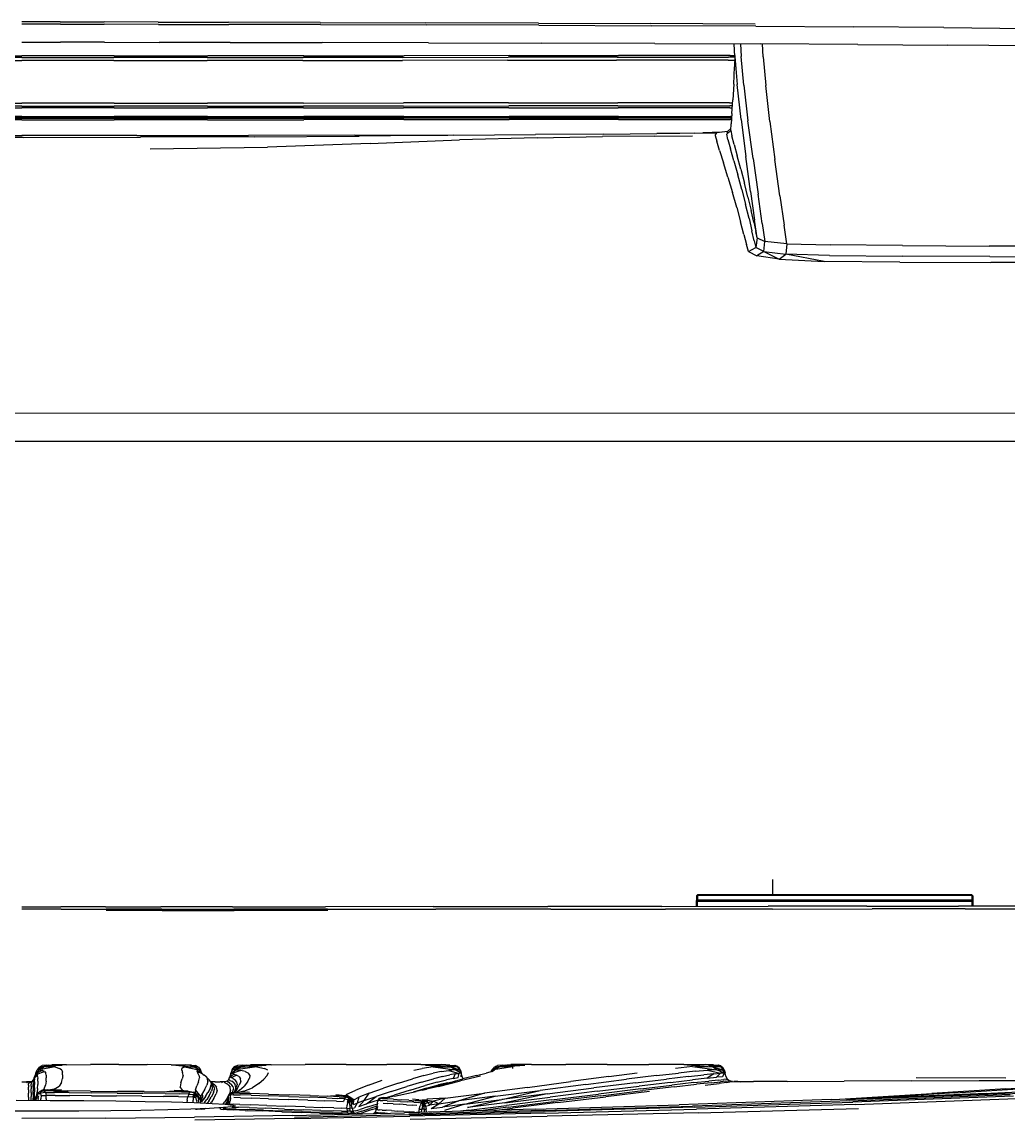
# Model space of a CAD drawing. Header units: millimetres. Extents: x -1905078 to 890385, y 1304549 to 3975677.
# Drawn here: x -637824 to -636002, y 1477290 to 1479319 of the extents above; entities that cross this region are included whole.
import ezdxf

# ---------------------------------------------------------------- set-up
doc = ezdxf.new("R2010")
doc.units = ezdxf.units.MM
doc.header["$LTSCALE"] = 1000
doc.layers.get('0').update_dxf_attribs({"linetype": 'CONTINUOUS'})
doc.layers.add('景-通用-文字', color=7, linetype='CONTINUOUS')

# ---------------------------------------------------------------- blocks, each defined once
blk = doc.blocks.new('C')
at = {"color": 0, "linetype": 'Continuous', "extrusion": (0, 1, 0)}
for p, q in [((83.3, 7142), (0, 7142)), ((83.3, 7142), (178.3, 7142)), ((296.3, 7141.8), (178.3, 7142)), ((296.3, 7141.8), (449.1, 7141.5)), ((648.2, 7141), (449.1, 7141.5)), ((648.2, 7141), (877.9, 7140.4)), ((1122.5, 7139.6), (877.9, 7140.4)), ((1122.5, 7139.6), (1366.3, 7138.6)), ((1593.6, 7137.4), (1366.3, 7138.6)), ((83.5, 7137.1), (0, 7137.2)), ((83.5, 7137.1), (178.5, 7137.1)), ((296.7, 7136.9), (178.5, 7137.1)), ((296.7, 7136.9), (449.7, 7136.7)), ((648.9, 7136.2), (449.7, 7136.7)), ((648.9, 7136.2), (878.8, 7135.6)), ((1123.7, 7134.8), (878.8, 7135.6)), ((1123.7, 7134.8), (1367.7, 7133.8)), ((1595.4, 7132.7), (1367.7, 7133.8)), ((1595.4, 7132.7), (1807.3, 7131.4)), ((2004.2, 7129.9), (1807.3, 7131.4)), ((2004.2, 7129.9), (2186.8, 7128.2)), ((0, 7097.8), (84, 7097.8)), ((179.6, 7097.8), (84, 7097.8)), ((179.6, 7097.8), (298.5, 7097.7)), ((452.3, 7097.5), (298.5, 7097.7)), ((452.3, 7097.5), (652.6, 7097.2)), ((883.6, 7096.7), (652.6, 7097.2)), ((883.6, 7096.7), (1129.8, 7096)), ((1375.4, 7095.2), (1129.8, 7096)), ((1375.4, 7095.2), (1604.6, 7094.3)), ((1549.3, 7067.2), (1547.9, 7094.5)), ((1562.2, 7094.5), (1563.7, 7066.7)), ((1817.2, 7093.2), (1604.6, 7094.3)), ((1611.2, 7066.4), (1609.7, 7094.3)), ((1817.2, 7093.2), (2012.7, 7091.8)), ((2190.8, 7090.3), (2012.7, 7091.8)), ((-200.6, 7068.6), (0, 7068.6)), ((200.6, 7068.6), (0, 7068.6)), ((200.6, 7068.6), (404, 7068.6)), ((613, 7068.7), (404, 7068.6)), ((613, 7068.7), (830.5, 7068.8)), ((1059.4, 7068.9), (830.5, 7068.8)), ((1059.4, 7068.9), (1296.6, 7069)), ((1539.1, 7069.1), (1296.6, 7069)), ((1539.1, 7069.1), (1549.3, 7069.1)), ((1549.3, 7068.9), (1548.7, 7044.3)), ((1549.3, 7067.2), (1554.5, 7005.9)), ((1569.1, 7004.5), (1563.7, 7066.7)), ((1611.2, 7066.4), (1616.7, 7003.7)), ((0, 7064.9), (-199.9, 7064.9)), ((-199.7, 7058.4), (0, 7058.4)), ((0, 7064.9), (199.9, 7064.9)), ((199.7, 7058.4), (0, 7058.4)), ((199.7, 7058.4), (402.2, 7058.4)), ((402.7, 7064.9), (199.9, 7064.9)), ((610.5, 7058.5), (402.2, 7058.4)), ((402.7, 7064.9), (611.1, 7065)), ((610.5, 7058.5), (827.4, 7058.6)), ((828.2, 7065.1), (611.1, 7065)), ((1055.7, 7058.7), (827.4, 7058.6)), ((828.2, 7065.1), (1056.7, 7065.2)), ((1055.7, 7058.7), (1292.5, 7058.8)), ((1293.6, 7065.3), (1056.7, 7065.2)), ((1534.8, 7058.9), (1292.5, 7058.8)), ((1293.6, 7065.3), (1535.9, 7065.3)), ((1534.8, 7058.9), (1549, 7058.9)), ((1549.2, 7065.4), (1535.9, 7065.3)), ((1547.1, 7007), (1548.7, 7044.3)), ((1547.1, 7007), (1545.2, 6972.6)), ((1563, 6930.2), (1554.5, 7005.9)), ((1569.1, 7004.5), (1578.2, 6927.4)), ((1625.8, 6925.9), (1616.7, 7003.7)), ((1543.3, 6943.1), (1545.2, 6972.6)), ((-200.1, 6965.8), (0, 6965.7)), ((0, 6959.1), (-200.1, 6959.1)), ((-200.1, 6955.1), (0, 6955.1)), ((200.1, 6965.8), (0, 6965.7)), ((0, 6959.1), (200.1, 6959.1)), ((200.1, 6955.1), (0, 6955.1)), ((200.1, 6965.8), (403, 6965.8)), ((403.1, 6959.1), (200.1, 6959.1)), ((200.1, 6955.1), (403.2, 6955.1)), ((611.7, 6965.9), (403, 6965.8)), ((403.1, 6959.1), (611.9, 6959.2)), ((611.9, 6955.2), (403.2, 6955.1)), ((611.7, 6965.9), (829.1, 6966)), ((829.2, 6959.3), (611.9, 6959.2)), ((611.9, 6955.2), (829.3, 6955.3)), ((1057.9, 6966.1), (829.1, 6966)), ((829.2, 6959.3), (1058.1, 6959.4)), ((1058.3, 6955.4), (829.3, 6955.3)), ((1057.9, 6966.1), (1295.3, 6966.2)), ((1295.5, 6959.5), (1058.1, 6959.4)), ((1058.3, 6955.4), (1295.7, 6955.5)), ((1538.1, 6966.2), (1295.3, 6966.2)), ((1295.5, 6959.5), (1538.4, 6959.6)), ((1538.6, 6955.6), (1295.7, 6955.5)), ((1538.1, 6966.2), (1544.8, 6966.2)), ((1544.3, 6959.6), (1538.4, 6959.6)), ((1538.6, 6955.6), (1544.1, 6955.6)), ((0, 6936.2), (-200.3, 6936.2)), ((-200.3, 6934.7), (0, 6934.7)), ((-200.3, 6932.3), (0, 6932.3)), ((0, 6929.4), (-200.3, 6929.4)), ((0, 6936.2), (200.3, 6936.2)), ((200.3, 6934.7), (0, 6934.7)), ((200.3, 6932.3), (0, 6932.3)), ((0, 6929.4), (200.3, 6929.4)), ((403.5, 6936.3), (200.3, 6936.2)), ((200.3, 6934.7), (403.5, 6934.8)), ((200.3, 6932.3), (403.5, 6932.4)), ((403.6, 6929.5), (200.3, 6929.4)), ((403.5, 6936.3), (612.4, 6936.4)), ((612.5, 6934.9), (403.5, 6934.8)), ((612.5, 6932.5), (403.5, 6932.4)), ((403.6, 6929.5), (612.6, 6929.6)), ((830, 6936.4), (612.4, 6936.4)), ((612.5, 6934.9), (830.1, 6935)), ((612.5, 6932.5), (830.1, 6932.6)), ((830.2, 6929.7), (612.6, 6929.6)), ((830, 6936.4), (1059.1, 6936.5)), ((1059.2, 6935.1), (830.1, 6935)), ((1059.2, 6932.6), (830.1, 6932.6)), ((830.2, 6929.7), (1059.3, 6929.7)), ((1296.7, 6936.6), (1059.1, 6936.5)), ((1059.2, 6935.1), (1296.8, 6935.1)), ((1059.2, 6932.6), (1296.9, 6932.7)), ((1297, 6929.8), (1059.3, 6929.7)), ((1296.7, 6936.6), (1539.8, 6936.7)), ((1539.9, 6935.2), (1296.8, 6935.1)), ((1540, 6932.8), (1296.9, 6932.7)), ((1297, 6929.8), (1540.1, 6929.9)), ((1542.8, 6936.7), (1539.8, 6936.7)), ((1539.9, 6935.2), (1542.7, 6935.2)), ((1540, 6932.8), (1542.5, 6932.8)), ((1542.3, 6929.9), (1540.1, 6929.9)), ((1543.3, 6943.1), (1541.7, 6920.3)), ((1563, 6930.2), (1573.3, 6849.6)), ((1589.1, 6845.2), (1578.2, 6927.4)), ((1625.8, 6925.9), (1636.7, 6842.8)), ((1264.3, 6898.5), (1379.8, 6899.3)), ((1379.8, 6899.3), (1480.2, 6901)), ((1462.1, 6900.1), (1379.8, 6899.3)), ((1462.1, 6900.1), (1510.3, 6901)), ((1520.8, 6902.4), (1480.2, 6901)), ((1507, 6895.2), (1510.3, 6901)), ((1533.9, 6904.2), (1510.3, 6901)), ((1531.7, 6903.9), (1534.1, 6904.3)), ((1540.6, 6906.1), (1531.9, 6898.4)), ((1533.9, 6904.2), (1531.9, 6898.4)), ((1533.9, 6904.2), (1540.9, 6910.3)), ((1540.6, 6906.1), (1541.7, 6920.3)), ((1540.6, 6906.1), (1543.2, 6894.8)), ((2.4, 6891), (-252.1, 6890.8)), ((-249.4, 6895.5), (0, 6895.5)), ((249.4, 6895.5), (0, 6895.5)), ((2.4, 6891), (257.9, 6891.3)), ((249.4, 6895.5), (492.7, 6895.6)), ((504.6, 6892.2), (257.9, 6891.3)), ((723.8, 6895.8), (492.7, 6895.6)), ((504.6, 6892.2), (732.7, 6894.1)), ((756.6, 6877.7), (533.9, 6870.1)), ((723.8, 6895.8), (925.9, 6896.1)), ((938, 6896.2), (732.7, 6894.1)), ((756.6, 6877.7), (950.8, 6885.6)), ((938, 6896.2), (1116.1, 6897.6)), ((1119.9, 6890.4), (950.8, 6885.6)), ((1264.3, 6898.5), (1116.1, 6897.6)), ((1119.9, 6890.4), (1262.1, 6892.8)), ((1375.3, 6893.9), (1262.1, 6892.8)), ((1375.3, 6893.9), (1457.6, 6894.4)), ((1507, 6895.2), (1510.2, 6883)), ((1516.4, 6862.5), (1510.2, 6883)), ((1534.7, 6886.5), (1531.9, 6898.4)), ((1534.7, 6886.5), (1540.2, 6866.4)), ((1548.2, 6875.8), (1543.2, 6894.8)), ((1548.2, 6875.8), (1555, 6851)), ((278.8, 6866.6), (533.9, 6870.1)), ((1516.4, 6862.5), (1524.8, 6835.7)), ((1547.6, 6840.2), (1540.2, 6866.4)), ((1562.7, 6822.4), (1555, 6851)), ((1534.3, 6804.8), (1524.8, 6835.7)), ((1547.6, 6840.2), (1556.1, 6810)), ((1583.6, 6773.6), (1573.3, 6849.6)), ((1589.1, 6845.2), (1600, 6767.5)), ((1647.7, 6764.2), (1636.7, 6842.8)), ((1534.3, 6804.8), (1544.2, 6771.7)), ((1564.8, 6777.7), (1556.1, 6810)), ((1562.7, 6822.4), (1570.7, 6791.8)), ((1578.2, 6761.2), (1570.7, 6791.8)), ((1553.6, 6738.7), (1544.2, 6771.7)), ((1564.8, 6777.7), (1573.1, 6745.3)), ((1578.2, 6761.2), (1584.9, 6732.3)), ((1583.6, 6773.6), (1592.3, 6711.5)), ((1609.3, 6704.1), (1600, 6767.5)), ((1647.7, 6764.2), (1657, 6700)), ((1553.6, 6738.7), (1562.1, 6707.5)), ((1580.5, 6714.8), (1573.1, 6745.3)), ((1590.6, 6706.8), (1584.9, 6732.3)), ((1580.5, 6714.8), (1586.8, 6687.9)), ((1597.8, 6672.9), (1592.3, 6711.5)), ((1569.4, 6680), (1562.1, 6707.5)), ((1591.7, 6666.4), (1586.8, 6687.9)), ((1590.6, 6706.8), (1595, 6686.5)), ((1597.8, 6672.9), (1595, 6686.5)), ((1609.3, 6704.1), (1615, 6664.6)), ((1662.8, 6660), (1657, 6700)), ((1569.4, 6680), (1575.2, 6658)), ((1591.7, 6666.4), (1595, 6652)), ((1597.8, 6672.9), (1595, 6652)), ((1597.8, 6672.9), (1615, 6664.6)), ((1612.6, 6643), (1615, 6664.6)), ((1662.8, 6660), (1615, 6664.6)), ((1662.8, 6660), (1660.7, 6637.6)), ((1662.8, 6660), (1757.1, 6657.6)), ((1579, 6643.3), (1575.2, 6658)), ((1579, 6643.3), (1595, 6652)), ((1579, 6643.3), (1597.2, 6633.5)), ((1612.6, 6643), (1595, 6652)), ((1612.6, 6643), (1597.2, 6633.5)), ((1612.6, 6643), (1660.7, 6637.6)), ((1612.6, 6643), (1646.1, 6626.2)), ((1646.1, 6626.2), (1660.7, 6637.6)), ((1755.7, 6634.6), (1660.7, 6637.6)), ((1743.8, 6621.5), (1660.7, 6637.6)), ((1914, 6655.9), (1757.1, 6657.6)), ((1914, 6655.9), (2102.1, 6655)), ((2290.1, 6655), (2102.1, 6655)), ((1646.1, 6626.2), (1597.2, 6633.5)), ((1646.1, 6626.2), (1743.8, 6621.5)), ((1908.1, 6619.6), (1743.8, 6621.5)), ((1755.7, 6634.6), (1914.1, 6632.8)), ((1908.1, 6619.6), (2106.1, 6619.1)), ((2104.2, 6631.9), (1914.1, 6632.8)), ((2104.2, 6631.9), (2294.4, 6631.7)), ((2304.7, 6618.5), (2106.1, 6619.1)), ((-2854.2, 6291.7), (2854.2, 6292.1)), ((-2856.4, 6231.1), (2856.4, 6231.1)), ((1631.1, 5278.1), (1631.8, 5244.5)), ((1468.3, 5244.5), (1466.2, 5242.5)), ((1466.2, 5242.5), (1468.3, 5243.2)), ((1466.2, 5242.5), (1466.2, 5232.2)), ((1466.2, 5232.2), (1468.3, 5232.9)), ((1466.2, 5219.4), (1466.2, 5232.2)), ((1466.2, 5232.2), (1468.3, 5230.1)), ((2065, 5244.5), (1468.3, 5244.5)), ((1468.3, 5244.5), (1468.3, 5243.2)), ((2065, 5243.2), (1468.3, 5243.2)), ((1468.3, 5243.2), (1468.3, 5232.9)), ((2065, 5232.9), (1468.3, 5232.9)), ((1468.3, 5232.9), (1468.3, 5230.1)), ((2065, 5230.1), (1468.3, 5230.1)), ((1468.3, 5219.4), (1468.3, 5230.1)), ((2065, 5244.5), (2067.2, 5242.5)), ((2065, 5244.5), (2065, 5243.2)), ((2065, 5243.2), (2067.2, 5242.5)), ((2065, 5243.2), (2065, 5232.9)), ((2065, 5232.9), (2067.2, 5232.2)), ((2065, 5232.9), (2065, 5230.1)), ((2067.2, 5232.2), (2065, 5230.1)), ((2065, 5230.1), (2065, 5220.1)), ((2067.2, 5242.5), (2067.2, 5220.1)), ((2067.2, 5242.5), (2067.2, 5232.2)), ((2067.2, 5232.2), (2067.2, 5220.1)), ((0, 5218.4), (84.8, 5218.4)), ((85.5, 5213.3), (0, 5213.3)), ((181.4, 5218.5), (84.8, 5218.4)), ((85.5, 5213.3), (182.9, 5213.4)), ((181.4, 5218.5), (301.6, 5218.5)), ((304, 5213.4), (182.9, 5213.4)), ((304.4, 5210.2), (183.2, 5210.2)), ((457.3, 5218.6), (301.6, 5218.5)), ((304, 5213.4), (460.5, 5213.4)), ((304.4, 5210.2), (461.1, 5210.3)), ((457.3, 5218.6), (660.1, 5218.7)), ((664.4, 5213.5), (460.5, 5213.4)), ((665.1, 5210.3), (461.1, 5210.3)), ((894.1, 5218.9), (660.1, 5218.7)), ((664.4, 5213.5), (899.6, 5213.5)), ((894.1, 5218.9), (1143.1, 5219.1)), ((1149.9, 5213.6), (899.6, 5213.5)), ((1391.1, 5219.3), (1143.1, 5219.1)), ((1149.9, 5213.6), (1399.2, 5213.7)), ((1391.1, 5219.3), (1622, 5219.6)), ((1631.5, 5213.7), (1399.2, 5213.7)), ((1836.6, 5219.8), (1622, 5219.6)), ((1631.5, 5213.7), (1848, 5213.8)), ((1836.6, 5219.8), (2035.9, 5220.1)), ((2050.2, 5213.9), (1848, 5213.8)), ((2220.9, 5220.3), (2035.9, 5220.1)), ((2050.2, 5213.9), (2239.4, 5214)), ((46.9, 4870.3), (33.2, 4863.8)), ((37.6, 4869.9), (33.2, 4863.8)), ((37.6, 4869.9), (36.4, 4868.6)), ((37.6, 4869.9), (56.7, 4874.1)), ((37.6, 4869.9), (43.6, 4873.4)), ((37.6, 4869.9), (46.9, 4870.3)), ((71.1, 4870.6), (37.8, 4863.8)), ((37.8, 4863.8), (46.9, 4870.3)), ((52.4, 4874.3), (43.6, 4873.4)), ((56.7, 4874.1), (43.6, 4873.4)), ((87.5, 4874.3), (46.9, 4870.3)), ((56.7, 4874.1), (46.9, 4870.3)), ((71.1, 4870.6), (46.9, 4870.3)), ((52.4, 4874.3), (65.1, 4875.2)), ((56.7, 4874.1), (87.5, 4874.3)), ((97, 4875.3), (65.1, 4875.2)), ((71.1, 4870.6), (81.7, 4867)), ((97, 4875.3), (148.8, 4875.4)), ((210.6, 4875.4), (148.8, 4875.4)), ((210.6, 4875.4), (272.4, 4875.4)), ((324.1, 4875.3), (272.4, 4875.4)), ((324.1, 4875.3), (355.8, 4875.2)), ((334.6, 4874.3), (375.1, 4870.3)), ((364.8, 4874), (334.6, 4874.3)), ((353, 4870.6), (347.5, 4866.9)), ((353, 4870.6), (375.1, 4870.3)), ((353, 4870.6), (384.7, 4863.8)), ((368.3, 4874.3), (355.8, 4875.2)), ((364.8, 4874), (377.3, 4873.4)), ((383.5, 4869.8), (364.8, 4874)), ((364.8, 4874), (375.1, 4870.3)), ((368.3, 4874.3), (377.3, 4873.4)), ((383.5, 4869.8), (375.1, 4870.3)), ((375.1, 4870.3), (388, 4863.8)), ((384.7, 4863.8), (375.1, 4870.3)), ((383.5, 4869.8), (377.3, 4873.4)), ((383.5, 4869.8), (388, 4863.8)), ((462.2, 4869.8), (456.5, 4863.2)), ((476.1, 4870.3), (457.4, 4863.8)), ((462.2, 4869.8), (457.4, 4863.8)), ((468.5, 4873.4), (459.3, 4868.6)), ((464, 4871.8), (459.3, 4868.6)), ((462.2, 4869.8), (459.3, 4868.6)), ((462.2, 4869.8), (487.3, 4874)), ((462.2, 4869.8), (468.5, 4873.4)), ((462.2, 4869.8), (476.1, 4870.3)), ((464, 4871.8), (468.5, 4873.4)), ((510.5, 4870.6), (465, 4863.8)), ((465, 4863.8), (476.1, 4870.3)), ((479.2, 4874.3), (468.5, 4873.4)), ((487.3, 4874), (468.5, 4873.4)), ((476.1, 4870.3), (530.6, 4874.3)), ((487.3, 4874), (476.1, 4870.3)), ((510.5, 4870.6), (476.1, 4870.3)), ((479.2, 4874.3), (496.7, 4875.2)), ((487.3, 4874), (530.6, 4874.3)), ((541.7, 4875.3), (496.7, 4875.2)), ((510.5, 4870.6), (527.1, 4867)), ((541.7, 4875.3), (615.8, 4875.4)), ((704.4, 4875.6), (615.8, 4875.4)), ((704.4, 4875.6), (793, 4875.5)), ((867.2, 4875.5), (793, 4875.5)), ((867.2, 4875.5), (912.6, 4875.5)), ((894, 4870.8), (869.8, 4867.1)), ((876.9, 4874.5), (931.4, 4870.6)), ((921.1, 4874.3), (876.9, 4874.5)), ((894, 4870.8), (931.4, 4870.6)), ((894, 4870.8), (941.9, 4864)), ((930.3, 4874.6), (912.6, 4875.5)), ((921.1, 4874.3), (931.4, 4870.6)), ((946.7, 4870.1), (921.1, 4874.3)), ((921.1, 4874.3), (940.7, 4873.7)), ((930.3, 4874.6), (940.7, 4873.7)), ((946.7, 4870.1), (931.4, 4870.6)), ((931.4, 4870.6), (951.4, 4864.1)), ((941.9, 4864), (931.4, 4870.6)), ((945.7, 4872.1), (940.7, 4873.7)), ((946.7, 4870.1), (940.7, 4873.7)), ((950.3, 4868.9), (940.7, 4873.7)), ((945.7, 4872.1), (950.3, 4868.9)), ((946.7, 4870.1), (950.3, 4868.9)), ((946.7, 4870.1), (953.1, 4863.5)), ((946.7, 4870.1), (951.4, 4864.1)), ((1037.9, 4870.6), (1021.7, 4864.1)), ((1027, 4870.2), (1021.7, 4864.1)), ((1066, 4870.9), (1025.1, 4864.1)), ((1025.1, 4864.1), (1037.9, 4870.6)), ((1027, 4870.2), (1025.5, 4868.9)), ((1027, 4870.2), (1051.2, 4874.4)), ((1027, 4870.2), (1034, 4873.8)), ((1027, 4870.2), (1037.9, 4870.6)), ((1030.4, 4872.2), (1028.7, 4871)), ((1030.4, 4872.2), (1034, 4873.8)), ((1045.3, 4874.6), (1034, 4873.8)), ((1051.2, 4874.4), (1034, 4873.8)), ((1037.9, 4870.6), (1093.2, 4874.6)), ((1051.2, 4874.4), (1037.9, 4870.6)), ((1066, 4870.9), (1037.9, 4870.6)), ((1045.3, 4874.6), (1062.6, 4875.5)), ((1051.2, 4874.4), (1093.2, 4874.6)), ((1107.6, 4875.6), (1062.6, 4875.5)), ((1066, 4870.9), (1066, 4867.2)), ((1107.6, 4875.6), (1182.5, 4875.8)), ((1272.4, 4875.9), (1182.5, 4875.8)), ((1272.4, 4875.9), (1362.6, 4875.9)), ((1438.4, 4875.8), (1362.6, 4875.9)), ((1457.8, 4871.1), (1420.4, 4867.4)), ((1438.4, 4875.8), (1484.9, 4875.8)), ((1445.7, 4874.8), (1501, 4870.9)), ((1492.1, 4874.6), (1445.7, 4874.8)), ((1457.8, 4871.1), (1501, 4870.9)), ((1457.8, 4871.1), (1510.7, 4864.4)), ((1503.2, 4874.9), (1484.9, 4875.8)), ((1492.1, 4874.6), (1501, 4870.9)), ((1519, 4870.4), (1492.1, 4874.6)), ((1492.1, 4874.6), (1513.4, 4874)), ((1519, 4870.4), (1501, 4870.9)), ((1501, 4870.9), (1523.4, 4864.4)), ((1510.7, 4864.4), (1501, 4870.9)), ((1503.2, 4874.9), (1513.4, 4874)), ((1519.3, 4872.5), (1513.4, 4874)), ((1519, 4870.4), (1513.4, 4874)), ((1523.7, 4869.2), (1513.4, 4874)), ((1519, 4870.4), (1523.7, 4869.2)), ((1519, 4870.4), (1526.4, 4863.9)), ((1519, 4870.4), (1523.4, 4864.4)), ((1519.3, 4872.5), (1523.7, 4869.2)), ((24.9, 4841.3), (27.5, 4848.6)), ((27.2, 4845.3), (27.3, 4847.3)), ((27.3, 4847.3), (33.4, 4852.8)), ((27.5, 4848.6), (27.3, 4847.3)), ((30.2, 4856.6), (27.5, 4848.6)), ((32.3, 4854.9), (27.5, 4848.6)), ((30.2, 4856.6), (37.8, 4863.8)), ((30.2, 4856.6), (33.2, 4863.8)), ((30.2, 4856.6), (30.8, 4856)), ((44, 4862.8), (30.8, 4856)), ((32.3, 4854.9), (30.8, 4856)), ((32.3, 4854.9), (48.6, 4860.6)), ((32.3, 4854.9), (33.4, 4852.8)), ((37.8, 4863.8), (33.2, 4863.8)), ((34.1, 4849.7), (33.4, 4852.8)), ((34.1, 4849.7), (34.4, 4845.4)), ((35.4, 4866.9), (36.4, 4868.6)), ((37.8, 4863.8), (44, 4862.8)), ((48.6, 4860.6), (44, 4862.8)), ((48.6, 4860.6), (51.5, 4857.1)), ((52.6, 4852.7), (51.5, 4857.1)), ((52.5, 4839.3), (52.7, 4846.9)), ((52.6, 4852.7), (52.7, 4846.9)), ((86.4, 4863.3), (81.7, 4867)), ((86.4, 4863.3), (88.2, 4858.8)), ((88.4, 4853), (88, 4845.3)), ((88.4, 4853), (88.2, 4858.8)), ((347.6, 4863.2), (347.5, 4866.9)), ((347.6, 4863.2), (349.2, 4858.6)), ((350.1, 4852.6), (348, 4844.5)), ((350.1, 4852.6), (349.2, 4858.6)), ((380.7, 4860.5), (381, 4862.8)), ((380.7, 4860.5), (382.4, 4857.1)), ((393.1, 4854.8), (380.7, 4860.5)), ((384.7, 4863.8), (381, 4862.8)), ((381, 4862.8), (392, 4856)), ((384.8, 4852.5), (382.4, 4857.1)), ((383.5, 4838.3), (385.9, 4846.4)), ((384.7, 4863.8), (392, 4856)), ((384.7, 4863.8), (388, 4863.8)), ((384.8, 4852.5), (385.9, 4846.4)), ((390.9, 4857.2), (388, 4863.8)), ((393.1, 4854.8), (392, 4856)), ((393.1, 4854.8), (396.2, 4852.8)), ((399.9, 4849.6), (396.2, 4852.8)), ((399.9, 4849.6), (403.1, 4845.2)), ((399.9, 4849.6), (406.9, 4842.3)), ((449.5, 4843.2), (451.7, 4849.3)), ((453.9, 4856.5), (451.7, 4849.3)), ((453.9, 4856.5), (452.4, 4848.6)), ((460.9, 4854.8), (452.4, 4848.6)), ((452.4, 4848.6), (454.8, 4847.3)), ((453.9, 4856.5), (465, 4863.8)), ((453.9, 4856.5), (457.4, 4863.8)), ((453.9, 4856.5), (456.3, 4856)), ((454.8, 4847.3), (466.4, 4852.8)), ((458.8, 4845.3), (454.8, 4847.3)), ((456.5, 4863.2), (455.8, 4860.5)), ((475.6, 4862.8), (456.3, 4856)), ((460.9, 4854.8), (456.3, 4856)), ((456.5, 4863.2), (459.3, 4868.6)), ((456.5, 4863.2), (457.4, 4863.8)), ((465, 4863.8), (457.4, 4863.8)), ((460.9, 4854.8), (466.4, 4852.8)), ((465, 4863.8), (475.6, 4862.8)), ((471.5, 4849.6), (466.4, 4852.8)), ((471.5, 4849.6), (474.8, 4845.1)), ((485.2, 4860.5), (475.6, 4862.8)), ((485.2, 4860.5), (492.3, 4857)), ((490.3, 4837.8), (494.8, 4846.1)), ((495.5, 4852.4), (492.3, 4857)), ((495.5, 4852.4), (494.8, 4846.1)), ((532.8, 4852.1), (525.4, 4843.6)), ((534.4, 4863.2), (527.1, 4867)), ((532.8, 4852.1), (536, 4858.5)), ((873.5, 4852), (849.1, 4844.9)), ((851.5, 4863.2), (869.8, 4867.1)), ((873.5, 4852), (893.5, 4857)), ((911.5, 4860.7), (893.5, 4857)), ((914.4, 4849.6), (894.2, 4844.6)), ((911.5, 4860.7), (927.6, 4863)), ((914.4, 4849.6), (930, 4853)), ((941.9, 4864), (927.6, 4863)), ((927.6, 4863), (950.3, 4856.3)), ((941.8, 4855.1), (930, 4853)), ((941.8, 4855.1), (937.6, 4845.5)), ((937.6, 4845.5), (947.9, 4847.6)), ((941.8, 4855.1), (950.3, 4856.3)), ((941.9, 4864), (951.4, 4864.1)), ((954.8, 4856.8), (941.9, 4864)), ((947.9, 4847.6), (950.3, 4856.3)), ((953.1, 4863.5), (950.3, 4868.9)), ((954.8, 4856.8), (950.3, 4856.3)), ((953.1, 4863.5), (951.4, 4864.1)), ((954.8, 4856.8), (951.4, 4864.1)), ((954.8, 4856.8), (953.1, 4863.5)), ((953.1, 4863.5), (954.9, 4856.9)), ((996.6, 4850.3), (953.6, 4839.9)), ((954.8, 4856.8), (954.2, 4848.8)), ((957, 4849.5), (954.9, 4856.9)), ((959.1, 4844.4), (957, 4849.5)), ((987.9, 4851.7), (958.5, 4844.3)), ((987.9, 4851.7), (1009.1, 4857)), ((1022.1, 4860.8), (1009.1, 4857)), ((1019.6, 4860), (1021.7, 4864.1)), ((1025.1, 4864.1), (1020.4, 4860.3)), ((1025.1, 4864.1), (1021.7, 4864.1)), ((1022.1, 4860.8), (1027.2, 4863.1)), ((1025, 4867.9), (1025.5, 4868.9)), ((1025.1, 4864.1), (1027.2, 4863.1)), ((1275.9, 4849.7), (1192.9, 4838.5)), ((1275.9, 4849.7), (1337.5, 4857.6)), ((1379.5, 4851.5), (1314.2, 4843.5)), ((1379.5, 4851.5), (1427.3, 4857.1)), ((1448.9, 4849.7), (1401, 4844.2)), ((1463.2, 4861), (1427.3, 4857.1)), ((1448.9, 4849.7), (1481.9, 4853.2)), ((1489.6, 4845.8), (1457.5, 4842.3)), ((1463.2, 4861), (1490.1, 4863.3)), ((1503.9, 4855.4), (1481.9, 4853.2)), ((1503.9, 4855.4), (1489.6, 4845.8)), ((1489.6, 4845.8), (1510, 4847.9)), ((1510.7, 4864.4), (1490.1, 4863.3)), ((1490.1, 4863.3), (1518.7, 4856.6)), ((1503.9, 4855.4), (1518.7, 4856.6)), ((1510, 4847.9), (1518.7, 4856.6)), ((1522.6, 4849.2), (1510, 4847.9)), ((1526.7, 4857.2), (1510.7, 4864.4)), ((1510.7, 4864.4), (1523.4, 4864.4)), ((1526.7, 4857.2), (1518.7, 4856.6)), ((1526.7, 4857.2), (1522.6, 4849.2)), ((1526.4, 4863.9), (1523.4, 4864.4)), ((1526.7, 4857.2), (1523.4, 4864.4)), ((1526.4, 4863.9), (1523.7, 4869.2)), ((1526.7, 4857.2), (1526.4, 4863.9)), ((1526.4, 4863.9), (1528.3, 4857.3)), ((1530.1, 4850.2), (1528.3, 4857.3)), ((1530.1, 4850.2), (1528.9, 4849.9)), ((1530.1, 4850.2), (1532.8, 4844.1)), ((1943.5, 4847.3), (2139, 4847.1)), ((0, 4837.9), (9.8, 4838)), ((13.9, 4837.1), (9.3, 4836.1)), ((18.9, 4838), (9.8, 4838)), ((18.6, 4837.9), (13.4, 4837.5)), ((13.9, 4837.1), (13.4, 4837.5)), ((19.5, 4838.1), (13.9, 4837.1)), ((14.1, 4831), (14, 4826.6)), ((14, 4820.7), (14, 4826.6)), ((14.1, 4831), (14.5, 4834.1)), ((15.5, 4836.2), (14.5, 4834.1)), ((15.5, 4836.2), (17.7, 4837.3)), ((17.7, 4837.3), (22, 4839.2)), ((19.9, 4828.4), (20, 4832.7)), ((19.9, 4828.4), (19.9, 4822.5)), ((19.9, 4814.9), (19.9, 4822.5)), ((20.3, 4835.7), (20, 4832.7)), ((20.3, 4835.7), (20.8, 4837.7)), ((21.8, 4839), (20.8, 4837.7)), ((21.8, 4839), (25.3, 4842.5)), ((24.5, 4836.3), (24.4, 4832)), ((24.4, 4826.2), (24.4, 4832)), ((24.4, 4826.2), (24.4, 4818.6)), ((24.5, 4836.3), (24.6, 4839.3)), ((24.9, 4841.3), (24.6, 4839.3)), ((27.2, 4845.3), (27.1, 4842.4)), ((27.1, 4838.1), (27.1, 4842.4)), ((27.1, 4838.1), (27.1, 4832.3)), ((27.1, 4824.7), (27.1, 4832.3)), ((27.1, 4824.7), (27.1, 4816.4)), ((34.1, 4823.7), (33.3, 4815.7)), ((34.1, 4823.7), (34.4, 4832)), ((34.4, 4839.6), (34.4, 4845.4)), ((34.4, 4839.6), (34.4, 4832)), ((43.9, 4819.1), (48.4, 4822.9)), ((48.4, 4822.9), (45.8, 4819.3)), ((48.4, 4822.9), (51.4, 4830.9)), ((52.5, 4839.3), (51.4, 4830.9)), ((70.2, 4822.1), (62.1, 4820.7)), ((70.2, 4822.1), (81.1, 4828.8)), ((85.9, 4836.8), (81.1, 4828.8)), ((85.9, 4836.8), (88, 4845.3)), ((345.3, 4835.6), (344.2, 4827)), ((349, 4819.7), (344.2, 4827)), ((345.3, 4835.6), (348, 4844.5)), ((377.1, 4820.8), (379.9, 4829.4)), ((383.5, 4838.3), (379.9, 4829.4)), ((397.3, 4822), (392.5, 4813.4)), ((397.3, 4822), (401.7, 4831)), ((404.2, 4839.1), (401.7, 4831)), ((404.2, 4839.1), (403.1, 4845.2)), ((409, 4823.6), (404.3, 4814.7)), ((410.4, 4837.8), (406.9, 4842.3)), ((409, 4823.6), (411.5, 4831.7)), ((420.2, 4837.9), (410.3, 4838)), ((410.4, 4837.8), (411.5, 4831.7)), ((410.4, 4837.8), (413, 4831.8)), ((410.9, 4836.6), (414.2, 4836.1)), ((411.5, 4835.2), (414.4, 4834.1)), ((414.2, 4825.6), (411.7, 4817.5)), ((412, 4834.2), (413.8, 4832.6)), ((414.2, 4825.6), (413, 4831.8)), ((417.4, 4828.1), (413.8, 4832.6)), ((419.5, 4830.9), (414.4, 4834.1)), ((416.2, 4813.8), (418.6, 4822)), ((417.4, 4828.1), (418.6, 4822)), ((419.5, 4830.9), (423.2, 4826.4)), ((420.2, 4837.9), (430.5, 4838)), ((424.5, 4820.1), (423.2, 4826.4)), ((440.6, 4838), (430.5, 4838)), ((436.1, 4837.1), (433.4, 4836.1)), ((441.7, 4838.1), (434.5, 4837.5)), ((442.7, 4838.2), (441, 4837.3)), ((441.2, 4836.1), (441, 4837.3)), ((441.2, 4836.1), (444.4, 4834.1)), ((445.8, 4839.6), (441.5, 4838)), ((442.7, 4838.2), (441.5, 4838)), ((448.8, 4830.9), (444.4, 4834.1)), ((449.5, 4843.2), (445.8, 4839.6)), ((445.9, 4838.9), (445.8, 4839.6)), ((445.9, 4838.9), (447.5, 4837.7)), ((451.1, 4835.7), (447.5, 4837.7)), ((448.8, 4830.9), (452.2, 4826.3)), ((449.5, 4843.2), (449.9, 4842.5)), ((452, 4841.3), (449.9, 4842.5)), ((451.1, 4835.7), (455.2, 4832.6)), ((452, 4841.3), (455.9, 4839.3)), ((453.4, 4820.1), (452.2, 4826.3)), ((458.6, 4828.1), (455.2, 4832.6)), ((460.2, 4836.2), (455.9, 4839.3)), ((458.6, 4828.1), (459.7, 4821.9)), ((458.8, 4845.3), (463.2, 4842.3)), ((460.2, 4836.2), (463.6, 4831.7)), ((465, 4823.3), (460.6, 4815.1)), ((464.6, 4825.5), (462.5, 4818.7)), ((466.5, 4837.8), (463.2, 4842.3)), ((464.6, 4825.5), (463.6, 4831.7)), ((465, 4823.3), (467.6, 4831.6)), ((466.5, 4837.8), (467.6, 4831.6)), ((466.7, 4821.4), (472.3, 4830.6)), ((475.4, 4838.9), (472.3, 4830.6)), ((472.8, 4819.6), (482.7, 4828.5)), ((475.4, 4838.9), (474.8, 4845.1)), ((482.6, 4817.5), (500.9, 4825)), ((490.3, 4837.8), (482.7, 4828.5)), ((514.6, 4834.1), (500.9, 4825)), ((514.6, 4834.1), (525.4, 4843.6)), ((753.2, 4830.6), (725.5, 4819.9)), ((753.2, 4830.6), (783.1, 4841.5)), ((755, 4813.4), (785.6, 4824.2)), ((818.4, 4835.1), (785.6, 4824.2)), ((802.2, 4816.7), (836.6, 4827.7)), ((818.4, 4835.1), (849.1, 4844.9)), ((868.7, 4837.5), (836.6, 4827.7)), ((844, 4820.3), (876.5, 4830.1)), ((879.5, 4824), (850.5, 4815.3)), ((905.6, 4828.2), (857.1, 4816.7)), ((868.7, 4837.5), (894.2, 4844.6)), ((870, 4819.7), (879.6, 4822.4)), ((902.5, 4837.3), (876.5, 4830.1)), ((879.5, 4824), (905.6, 4831.2)), ((921, 4834), (879.6, 4822.4)), ((902.5, 4837.3), (922.7, 4842.3)), ((905.6, 4828.2), (953.6, 4839.9)), ((925.8, 4836.2), (905.6, 4831.2)), ((921, 4834), (958.5, 4844.3)), ((937.6, 4845.5), (922.7, 4842.3)), ((925.8, 4836.2), (940.7, 4839.5)), ((942.1, 4839.8), (940.7, 4839.5)), ((1099.1, 4825.8), (1005.4, 4813.3)), ((1099.1, 4825.8), (1192.9, 4838.5)), ((1225.8, 4832.3), (1126.6, 4819.5)), ((1141.7, 4812.2), (1243, 4824.9)), ((1225.8, 4832.3), (1314.2, 4843.5)), ((1333.9, 4836.2), (1243, 4824.9)), ((1250.2, 4817.6), (1341.9, 4828.8)), ((1344.9, 4822.8), (1253.2, 4811.5)), ((1333.9, 4836.2), (1401, 4844.2)), ((1409.6, 4836.9), (1341.9, 4828.8)), ((1344.9, 4822.8), (1412.7, 4830.8)), ((1417.7, 4827.2), (1349.6, 4819.1)), ((1409.6, 4836.9), (1457.5, 4842.3)), ((1460.7, 4836.3), (1412.7, 4830.8)), ((1417.7, 4827.2), (1466, 4832.7)), ((1460.7, 4836.3), (1492.8, 4839.7)), ((1498.2, 4836.2), (1466, 4832.7)), ((1485, 4831), (1515.2, 4834.6)), ((1513.1, 4841.8), (1492.8, 4839.7)), ((1498.2, 4836.2), (1518.3, 4838.3)), ((1513.1, 4841.8), (1525.4, 4843.1)), ((1531.3, 4836.7), (1515.2, 4834.6)), ((1530, 4839.5), (1518.3, 4838.3)), ((1531.4, 4843.8), (1525.4, 4843.1)), ((1530, 4839.5), (1535.6, 4840.2)), ((1531.3, 4836.7), (1538.4, 4837.9)), ((1531.4, 4843.8), (1532.8, 4844.1)), ((1537.2, 4840.5), (1532.8, 4844.1)), ((1537.2, 4840.5), (1535.6, 4840.2)), ((1544.5, 4838.8), (1537.2, 4840.5)), ((1539, 4838.8), (1538.4, 4837.9)), ((1539, 4838.8), (1543.7, 4838.6)), ((1544.5, 4838.8), (1543.7, 4838.6)), ((1544.5, 4838.8), (1561, 4838.1)), ((1556, 4838.7), (1547.4, 4838.7)), ((1548.4, 4838.6), (1548.9, 4838.6)), ((1556, 4838.7), (1590.4, 4838.7)), ((1663.2, 4838.9), (1590.4, 4838.7)), ((1663.2, 4838.9), (1786.9, 4839.3)), ((1934.7, 4839.9), (1786.9, 4839.3)), ((1934.7, 4839.9), (2080.4, 4840.6)), ((2138.8, 4823.1), (1977.9, 4813)), ((2027.6, 4814.3), (2187.9, 4824.5)), ((2080.4, 4840.6), (2200.3, 4841.3)), ((2090.8, 4812.8), (2406.4, 4827.1)), ((2138.8, 4823.1), (2248.4, 4830)), ((2138.9, 4812), (2478.6, 4827)), ((14, 4820.7), (14, 4813.1)), ((14, 4804.7), (14, 4813.1)), ((14, 4804.7), (14, 4797.9)), ((19.9, 4814.9), (19.9, 4806.5)), ((19.9, 4798.5), (19.9, 4806.5)), ((19.9, 4798.5), (19.9, 4797.9)), ((24.4, 4810.2), (24.4, 4818.6)), ((24.4, 4810.2), (24.4, 4802.2)), ((24.4, 4797.8), (24.4, 4802.2)), ((27.1, 4808.4), (27.1, 4816.4)), ((27.1, 4808.4), (27.1, 4801.8)), ((27.1, 4797.8), (27.1, 4801.8)), ((32.2, 4809.1), (27.2, 4797.8)), ((29.9, 4802.9), (28.4, 4797.8)), ((29.9, 4802.9), (32.9, 4810)), ((29.9, 4802.9), (30.6, 4805.1)), ((29.9, 4802.9), (31.4, 4801.8)), ((30.5, 4797.8), (31.4, 4801.8)), ((32.2, 4809.1), (30.6, 4805.1)), ((31.1, 4805.5), (30.6, 4805.1)), ((31.4, 4801.8), (32.9, 4810)), ((33, 4808.4), (31.4, 4801.8)), ((32.2, 4809.1), (33.3, 4815.7)), ((32.2, 4809.1), (32.7, 4809.6)), ((35.3, 4813.4), (32.9, 4810)), ((33, 4808.4), (32.9, 4810)), ((33, 4808.4), (35.4, 4813.7)), ((35.1, 4801.5), (34.3, 4797.8)), ((35.1, 4801.5), (36.5, 4807.7)), ((39.5, 4816.8), (35.4, 4813.7)), ((36.9, 4815.7), (35.4, 4813.7)), ((37.6, 4811.8), (35.4, 4813.7)), ((36.9, 4815.7), (42.2, 4818.9)), ((37.6, 4811.8), (41.3, 4813.5)), ((39.5, 4816.8), (42.2, 4818.9)), ((39.5, 4816.8), (49.1, 4818.3)), ((39.5, 4816.8), (41.3, 4813.5)), ((40.7, 4797.8), (41.3, 4801.4)), ((51.3, 4814.6), (41.3, 4813.5)), ((41.8, 4808.1), (41.3, 4813.5)), ((41.8, 4808.1), (41.3, 4801.4)), ((41.8, 4808.1), (52.6, 4808.6)), ((55.2, 4820.4), (42.2, 4818.9)), ((50.5, 4819.4), (42.2, 4818.9)), ((50.5, 4819.4), (49.1, 4818.3)), ((67.7, 4818.7), (49.1, 4818.3)), ((51.3, 4814.6), (49.1, 4818.3)), ((50.5, 4819.4), (62.9, 4820.5)), ((51.3, 4814.6), (70.6, 4814.9)), ((51.3, 4814.6), (52.6, 4808.6)), ((52.9, 4801.4), (52.5, 4797.8)), ((72.4, 4808.7), (52.6, 4808.6)), ((52.9, 4801.4), (52.6, 4808.6)), ((55.2, 4820.4), (85.7, 4821.5)), ((67.7, 4818.7), (99.7, 4818.4)), ((102.6, 4814.6), (70.6, 4814.9)), ((72.4, 4808.7), (104.3, 4808.4)), ((149.1, 4818), (99.7, 4818.4)), ((102.6, 4814.6), (150.6, 4814.1)), ((151.2, 4807.9), (104.3, 4808.4)), ((149.1, 4818), (207.3, 4817.4)), ((206.6, 4813.6), (150.6, 4814.1)), ((151.2, 4807.9), (205.7, 4807.4)), ((260.3, 4806.9), (205.7, 4807.4)), ((206.6, 4813.6), (262.8, 4813.1)), ((265.5, 4816.9), (207.3, 4817.4)), ((260.3, 4806.9), (307.5, 4806.4)), ((311, 4812.6), (262.8, 4813.1)), ((265.5, 4816.9), (315, 4816.4)), ((340, 4806.1), (307.5, 4806.4)), ((311, 4812.6), (343.2, 4812.3)), ((347, 4816), (315, 4816.4)), ((321.1, 4818.4), (352.6, 4817.7)), ((361, 4817.6), (331.1, 4819.3)), ((340, 4806.1), (360.5, 4805.7)), ((362.9, 4811.6), (343.2, 4812.3)), ((347, 4816), (365.8, 4815.3)), ((349, 4819.7), (358, 4817.7)), ((364.8, 4816.4), (352.6, 4817.7)), ((358.9, 4798.5), (358.3, 4793.3)), ((358.9, 4798.5), (360.5, 4805.7)), ((362.9, 4811.6), (360.5, 4805.7)), ((372.1, 4804.9), (360.5, 4805.7)), ((361, 4817.6), (373.3, 4815.7)), ((362.9, 4811.6), (365.8, 4815.3)), ((362.9, 4811.6), (373.2, 4810.3)), ((364.8, 4816.4), (365.8, 4815.3)), ((375.5, 4813.6), (365.8, 4815.3)), ((372.1, 4804.9), (371.8, 4798.2)), ((372, 4792.9), (371.8, 4798.2)), ((372.1, 4804.9), (373.2, 4810.3)), ((377.2, 4808.6), (372.1, 4804.9)), ((372.1, 4804.9), (378.2, 4804.5)), ((375.5, 4813.6), (373.2, 4810.3)), ((377.2, 4808.6), (373.2, 4810.3)), ((375.5, 4813.6), (373.3, 4815.7)), ((378.9, 4812.5), (373.3, 4815.7)), ((377.2, 4808.6), (375.5, 4813.6)), ((375.5, 4813.6), (379.7, 4810.4)), ((377.1, 4820.8), (376.6, 4813.8)), ((388.6, 4806.3), (377.1, 4820.8)), ((377.2, 4808.6), (379.7, 4810.4)), ((377.2, 4808.6), (382.1, 4805.1)), ((377.2, 4808.6), (378.2, 4804.5)), ((382.1, 4805.1), (378.2, 4804.5)), ((379.1, 4798.2), (378.2, 4804.5)), ((378.9, 4812.5), (379.7, 4810.4)), ((378.9, 4812.5), (382.1, 4805.1)), ((378.9, 4812.5), (383, 4806.7)), ((379.1, 4798.2), (379.9, 4792.6)), ((382.1, 4805.1), (379.7, 4810.4)), ((382.1, 4805.1), (383, 4806.7)), ((382.1, 4805.1), (383.6, 4798.5)), ((383, 4806.7), (383.6, 4798.5)), ((386, 4799.6), (383, 4806.7)), ((383.2, 4806.3), (387.1, 4801.9)), ((384.9, 4792.4), (383.6, 4798.5)), ((386, 4799.6), (387.1, 4801.9)), ((388.6, 4806.3), (387.1, 4801.9)), ((387.1, 4801.9), (388.2, 4792.3)), ((388.6, 4806.3), (392.5, 4813.4)), ((388.6, 4806.3), (390.7, 4794.6)), ((390.7, 4794.6), (393.8, 4799)), ((393.8, 4799), (392.5, 4813.4)), ((398.8, 4806.1), (393.8, 4799)), ((396.5, 4792.9), (401.5, 4800)), ((398.8, 4806.1), (404.3, 4814.7)), ((407, 4808.6), (401.5, 4800)), ((405.9, 4796.2), (411.5, 4804.8)), ((407, 4808.6), (411.7, 4817.5)), ((416.2, 4813.8), (411.5, 4804.8)), ((417.3, 4802.9), (411.8, 4794.2)), ((417.3, 4802.9), (422, 4811.9)), ((424.5, 4820.1), (422, 4811.9)), ((446.1, 4802.6), (440.5, 4793.8)), ((446.9, 4798.5), (444.8, 4791.2)), ((446.1, 4802.6), (450.9, 4811.7)), ((446.9, 4798.5), (447.7, 4801.2)), ((448.2, 4804), (447, 4797.4)), ((448.2, 4804), (449.7, 4809.2)), ((449.1, 4797), (450.2, 4803.3)), ((452.1, 4812.3), (449.7, 4809.2)), ((453.4, 4820.1), (450.9, 4811.7)), ((452.1, 4812.3), (454.8, 4814.3)), ((452.1, 4812.3), (458.8, 4813.7)), ((452.1, 4812.3), (453.1, 4808.9)), ((453.3, 4803.5), (452.7, 4796.9)), ((460, 4809.9), (453.1, 4808.9)), ((453.3, 4803.5), (453.1, 4808.9)), ((465.7, 4815.7), (454.8, 4814.3)), ((460.4, 4814.7), (454.8, 4814.3)), ((457.5, 4814.7), (459.7, 4821.9)), ((460.4, 4814.7), (458.8, 4813.7)), ((460, 4809.9), (458.8, 4813.7)), ((472.6, 4813.7), (458.8, 4813.7)), ((460, 4809.9), (474.1, 4809.8)), ((460.4, 4814.7), (470, 4815.5)), ((475, 4803.6), (460.6, 4803.9)), ((466.7, 4821.4), (462, 4815.2)), ((465.7, 4815.7), (490.4, 4816.4)), ((472.8, 4819.6), (467.5, 4815.7)), ((494.6, 4815.1), (470, 4815.5)), ((472.6, 4813.7), (497.2, 4812.8)), ((482.6, 4817.5), (473.9, 4815.9)), ((498.5, 4809), (474.1, 4809.8)), ((475, 4803.6), (499.1, 4802.7)), ((535.7, 4811.5), (497.2, 4812.8)), ((498.5, 4809), (536, 4807.6)), ((535.6, 4801.4), (499.1, 4802.7)), ((535.6, 4801.4), (578.4, 4799.8)), ((535.7, 4811.5), (581.2, 4809.8)), ((580, 4806), (536, 4807.6)), ((621.4, 4798.2), (578.4, 4799.8)), ((580, 4806), (624.1, 4804.4)), ((626.7, 4808.1), (581.2, 4809.8)), ((621.4, 4798.2), (658.5, 4796.9)), ((661.8, 4803), (624.1, 4804.4)), ((626.7, 4808.1), (665.2, 4806.7)), ((661.8, 4803), (686.6, 4802)), ((689.8, 4805.7), (665.2, 4806.7)), ((671.2, 4808.7), (694.7, 4807.4)), ((702.9, 4807.3), (682.2, 4809.7)), ((701.3, 4801.1), (686.6, 4802)), ((689.8, 4805.7), (703.8, 4804.7)), ((703.4, 4805.8), (694.7, 4807.4)), ((701.3, 4801.1), (699, 4795.2)), ((701.3, 4801.1), (703.8, 4804.7)), ((701.3, 4801.1), (708.8, 4799.5)), ((702.9, 4807.3), (710, 4805.1)), ((702.9, 4807.3), (712.5, 4804.7)), ((703.4, 4805.8), (703.8, 4804.7)), ((710.8, 4802.8), (703.8, 4804.7)), ((704.9, 4810.6), (725.5, 4819.9)), ((704.9, 4810.6), (712.5, 4804.7)), ((704.9, 4810.6), (721.6, 4799.1)), ((707.5, 4794.2), (708.8, 4799.5)), ((710.8, 4802.8), (708.8, 4799.5)), ((713.6, 4799.6), (708.8, 4799.5)), ((711.6, 4797.8), (708.8, 4799.5)), ((710.8, 4802.8), (710, 4805.1)), ((710, 4805.1), (713.6, 4799.6)), ((714.5, 4801.8), (710, 4805.1)), ((710.8, 4802.8), (713.6, 4799.6)), ((711.6, 4797.8), (713.6, 4799.6)), ((714.5, 4801.8), (712.5, 4804.7)), ((721.6, 4799.1), (712.5, 4804.7)), ((714.5, 4801.8), (713.6, 4799.6)), ((715.2, 4794.3), (713.6, 4799.6)), ((714.5, 4801.8), (715.2, 4794.3)), ((714.5, 4801.8), (718.1, 4796)), ((721.6, 4799.1), (718.1, 4796)), ((720.9, 4788.9), (721.6, 4799.1)), ((721.6, 4799.1), (731.9, 4804.5)), ((731.9, 4804.5), (728.8, 4791.8)), ((755, 4813.4), (731.9, 4804.5)), ((743.8, 4797.2), (755, 4813.4)), ((743.8, 4797.2), (769.8, 4806.1)), ((749.1, 4789.9), (769.8, 4806.1)), ((774.1, 4798.1), (749.1, 4789.9)), ((802.2, 4816.7), (769.8, 4806.1)), ((775.1, 4800), (773.6, 4797)), ((775.1, 4800), (777.3, 4802.2)), ((775.1, 4800), (778.2, 4801.4)), ((775.1, 4800), (775.4, 4796.6)), ((784.9, 4803.8), (777.3, 4802.2)), ((779.3, 4802.5), (777.3, 4802.2)), ((779.3, 4802.5), (778.2, 4801.4)), ((784.1, 4801.6), (778.2, 4801.4)), ((778.7, 4797.7), (778.2, 4801.4)), ((784.9, 4803.8), (783.9, 4803.5)), ((784.1, 4801.6), (783.9, 4803.5)), ((794.7, 4803.4), (783.9, 4803.5)), ((784.1, 4801.6), (793.6, 4801)), ((784.9, 4803.8), (799.3, 4804.9)), ((807.8, 4800.2), (793.6, 4801)), ((794.2, 4804.5), (809.1, 4809.3)), ((810, 4806.8), (799.3, 4804.9)), ((807.8, 4800.2), (824.3, 4799.1)), ((844, 4820.3), (809.1, 4809.3)), ((810, 4806.8), (857.1, 4816.7)), ((840.7, 4798.1), (824.3, 4799.1)), ((840.7, 4798.1), (854.8, 4797.1)), ((862.9, 4799.2), (848.8, 4800.6)), ((862.9, 4799.2), (869.9, 4798.2)), ((872, 4796.7), (869.9, 4798.2)), ((881.3, 4798.2), (869.9, 4798.2)), ((881.3, 4798.2), (876.9, 4796)), ((920.2, 4802.2), (880.4, 4800.5)), ((881.3, 4798.2), (880.4, 4800.5)), ((882, 4792.8), (881.3, 4798.2)), ((881.3, 4798.2), (894.5, 4795.9)), ((920.2, 4802.2), (894.5, 4795.9)), ((920.2, 4802.2), (906, 4790.4)), ((920.2, 4802.2), (1005.4, 4813.3)), ((1005.4, 4813.3), (949.3, 4796.6)), ((1028.6, 4807), (949.3, 4796.6)), ((962.7, 4789.5), (1028.6, 4807)), ((962.7, 4789.5), (1043.4, 4799.8)), ((968.8, 4782.4), (1043.4, 4799.8)), ((1028.6, 4807), (1126.6, 4819.5)), ((1043.4, 4799.8), (1126.6, 4819.5)), ((1141.7, 4812.2), (1043.4, 4799.8)), ((1141.7, 4812.2), (1049.9, 4792.6)), ((1049.9, 4792.6), (1148.3, 4804.9)), ((1151.4, 4798.8), (1053, 4786.5)), ((1250.2, 4817.6), (1148.3, 4804.9)), ((1151.4, 4798.8), (1253.2, 4811.5)), ((1257.8, 4807.8), (1155.8, 4795.2)), ((1164.5, 4793.1), (1268.9, 4805.8)), ((1257.8, 4807.8), (1349.6, 4819.1)), ((1364.4, 4817.2), (1268.9, 4805.8)), ((1759.3, 4799.8), (1428.4, 4788.2)), ((1759.3, 4799.8), (2096.6, 4813.1)), ((1777.8, 4800.5), (1977.9, 4813)), ((2138.9, 4812), (1792.6, 4798.6)), ((1799.8, 4797), (2148, 4810.3)), ((2155.7, 4807), (1806.1, 4794)), ((1811.8, 4789.1), (2162.8, 4801.6)), ((2027.6, 4814.3), (1856.7, 4803.6)), ((50.1, 4774.3), (-24.5, 4774.3)), ((-12.9, 4797.9), (61.6, 4797.8)), ((123.3, 4774.6), (50.1, 4774.3)), ((61.6, 4797.8), (134.5, 4797.3)), ((193.4, 4775.2), (123.3, 4774.6)), ((134.5, 4797.3), (203.9, 4796.6)), ((258.5, 4776.1), (193.4, 4775.2)), ((203.9, 4796.6), (268.1, 4795.6)), ((316.9, 4777.2), (258.5, 4776.1)), ((268.1, 4795.6), (325.3, 4794.3)), ((367, 4778.6), (316.9, 4777.2)), ((325.3, 4794.3), (374, 4792.8)), ((407.7, 4780.2), (367, 4778.6)), ((374, 4792.8), (413.1, 4791.2)), ((377.3, 4779), (380.7, 4779)), ((380.4, 4779.1), (380.7, 4779)), ((391.3, 4779), (380.7, 4779)), ((388, 4792.2), (388.2, 4792.3)), ((391.3, 4779), (390.1, 4779.5)), ((391.3, 4779), (397.5, 4779.2)), ((396.5, 4792.9), (395.8, 4791.9)), ((396.1, 4779.7), (397.5, 4779.2)), ((399.7, 4779.9), (397.5, 4779.2)), ((405.9, 4796.2), (402.7, 4791.6)), ((437.8, 4781.9), (407.7, 4780.2)), ((409.7, 4791.3), (411.8, 4794.2)), ((413.1, 4791.2), (441.5, 4789.4)), ((430.8, 4779.6), (431.9, 4781.6)), ((430.8, 4779.6), (431, 4778.6)), ((433, 4778.3), (431, 4778.6)), ((433, 4778.3), (437.1, 4778)), ((437.3, 4781.9), (437.1, 4781.5)), ((437.6, 4780.5), (437.1, 4781.5)), ((445.5, 4777.7), (437.1, 4778)), ((437.5, 4789.6), (440.5, 4793.8)), ((437.6, 4780.5), (439.7, 4782.1)), ((437.6, 4780.5), (439.7, 4780.2)), ((456.6, 4783.7), (437.8, 4781.9)), ((443.5, 4779.9), (439.7, 4780.2)), ((441.5, 4789.4), (458.4, 4787.5)), ((445.6, 4794.1), (442.3, 4789.3)), ((443.5, 4779.9), (451.3, 4779.6)), ((443.8, 4789.1), (444.8, 4791.2)), ((445.3, 4790.3), (444.7, 4789)), ((445.3, 4790.3), (444.8, 4791.2)), ((445.3, 4790.3), (447, 4797.4)), ((445.3, 4790.3), (447.5, 4790)), ((445.5, 4777.7), (460.6, 4777.1)), ((446.9, 4788.8), (447.5, 4790)), ((449.1, 4797), (447.5, 4790)), ((451.2, 4789.8), (447.5, 4790)), ((451.2, 4789.8), (450.5, 4788.4)), ((451.2, 4789.8), (452.7, 4796.9)), ((451.2, 4789.8), (459, 4789.4)), ((465.9, 4779), (451.3, 4779.6)), ((456.1, 4783.3), (453.2, 4783.4)), ((456.1, 4783.3), (470.5, 4782.7)), ((463.5, 4785.6), (456.6, 4783.7)), ((458.4, 4787.5), (463.5, 4785.6)), ((473.4, 4788.9), (459, 4789.4)), ((485.2, 4776.1), (460.6, 4777.1)), ((465.9, 4779), (489.5, 4778.1)), ((494.1, 4781.9), (470.5, 4782.7)), ((473.4, 4788.9), (497, 4788)), ((485.2, 4776.1), (522.1, 4774.7)), ((524.9, 4776.8), (489.5, 4778.1)), ((494.1, 4781.9), (529.2, 4780.6)), ((532.3, 4786.7), (497, 4788)), ((565.2, 4773.1), (522.1, 4774.7)), ((524.9, 4776.8), (566.5, 4775.3)), ((570.5, 4779), (529.2, 4780.6)), ((532.3, 4786.7), (573.7, 4785.2)), ((609, 4773.7), (566.5, 4775.3)), ((570.5, 4779), (612.4, 4777.5)), ((615.6, 4783.6), (573.7, 4785.2)), ((649.5, 4776.1), (612.4, 4777.5)), ((615.6, 4783.6), (652.2, 4782.3)), ((649.5, 4776.1), (676.2, 4775.1)), ((678.2, 4781.3), (652.2, 4782.3)), ((683.5, 4795.9), (658.5, 4796.9)), ((694.7, 4774.5), (676.2, 4775.1)), ((678.2, 4781.3), (695.5, 4780.7)), ((683.5, 4795.9), (699, 4795.2)), ((694.7, 4774.5), (706.7, 4774.1)), ((706.3, 4780.4), (695.5, 4780.7)), ((706.3, 4780.4), (706.8, 4787.6)), ((706.3, 4780.4), (712.9, 4780.3)), ((706.3, 4780.4), (706.7, 4774.1)), ((714.3, 4774.1), (706.7, 4774.1)), ((708.2, 4770.2), (706.7, 4774.1)), ((707.5, 4794.2), (706.8, 4787.6)), ((711.6, 4797.8), (707.5, 4794.2)), ((707.5, 4794.2), (712, 4793.7)), ((711.6, 4797.8), (715.2, 4794.3)), ((711.6, 4797.8), (712, 4793.7)), ((715.2, 4794.3), (712, 4793.7)), ((712.4, 4787.4), (712, 4793.7)), ((712.4, 4787.4), (716.2, 4787.6)), ((712.4, 4787.4), (712.9, 4780.3)), ((717.4, 4780.5), (712.9, 4780.3)), ((714.3, 4774.1), (712.9, 4780.3)), ((714.3, 4774.1), (719.4, 4774.2)), ((715.2, 4794.3), (718.1, 4796)), ((715.2, 4794.3), (716.2, 4787.6)), ((718.1, 4796), (716.2, 4787.6)), ((717.4, 4780.5), (716.2, 4787.6)), ((717.4, 4780.5), (722.9, 4781.6)), ((717.4, 4780.5), (719.4, 4774.2)), ((725.2, 4775.3), (719.4, 4774.2)), ((722.8, 4770.2), (719.4, 4774.2)), ((720.9, 4788.9), (728.8, 4791.8)), ((728.8, 4791.8), (722.9, 4781.6)), ((725.2, 4775.3), (735, 4778.2)), ((743.8, 4797.2), (728.8, 4791.8)), ((738.9, 4774.3), (729, 4771.3)), ((743.8, 4797.2), (732.4, 4784.5)), ((732.4, 4784.5), (749.1, 4789.9)), ((751.7, 4783.7), (735, 4778.2)), ((738.9, 4774.3), (755.8, 4779.8)), ((761, 4777.6), (744, 4772.1)), ((751.7, 4783.7), (772.5, 4790.5)), ((771.6, 4785), (755.8, 4779.8)), ((761, 4777.6), (770.8, 4780.8)), ((770.2, 4778), (767.5, 4771.9)), ((770.2, 4778), (771.7, 4785.1)), ((770.2, 4778), (771.1, 4777.7)), ((772.6, 4784.7), (771.1, 4777.7)), ((773.3, 4777.5), (771.1, 4777.7)), ((772.6, 4791.7), (771.7, 4785.1)), ((772.6, 4791.7), (773.6, 4797)), ((773.3, 4777.5), (777.2, 4777.2)), ((778.7, 4797.7), (775.4, 4796.6)), ((783.1, 4776.8), (777.2, 4777.2)), ((778.7, 4797.7), (784.7, 4797.7)), ((783.1, 4776.8), (791.7, 4776.2)), ((794, 4797.1), (784.7, 4797.7)), ((785, 4791.5), (794, 4790.9)), ((803.3, 4775.5), (791.7, 4776.2)), ((794, 4797.1), (807.3, 4796.3)), ((806.6, 4790.1), (794, 4790.9)), ((803.3, 4775.5), (816.6, 4774.6)), ((806.6, 4790.1), (821.1, 4789.2)), ((822.7, 4795.3), (807.3, 4796.3)), ((830.2, 4773.7), (816.6, 4774.6)), ((835.7, 4788.2), (821.1, 4789.2)), ((822.7, 4795.3), (838.1, 4794.3)), ((1115.2, 4778.4), (831.3, 4770.6)), ((835.7, 4788.2), (848.6, 4787.4)), ((851.6, 4793.5), (838.1, 4794.3)), ((1133.4, 4775.7), (840.6, 4767.9)), ((858.3, 4786.8), (848.6, 4787.4)), ((851.6, 4793.5), (861, 4792.8)), ((864, 4796.5), (854.8, 4797.1)), ((867.4, 4792), (861, 4792.8)), ((863.4, 4779), (861.6, 4771.7)), ((863.4, 4779), (865.3, 4786.1)), ((863.4, 4779), (869.4, 4778.5)), ((864, 4796.5), (869.9, 4795.6)), ((867.4, 4792), (865.3, 4786.1)), ((867.4, 4792), (869.9, 4795.6)), ((867.4, 4792), (873.8, 4793.8)), ((867.4, 4792), (871.7, 4790.5)), ((868.5, 4771.6), (869.4, 4778.5)), ((870.4, 4785.2), (869.4, 4778.5)), ((874.2, 4778.3), (869.4, 4778.5)), ((872, 4796.7), (869.9, 4795.6)), ((873.8, 4793.8), (869.9, 4795.6)), ((870.4, 4785.2), (871.7, 4790.5)), ((874, 4788.7), (870.4, 4785.2)), ((870.4, 4785.2), (874.1, 4784.6)), ((873.8, 4793.8), (871.7, 4790.5)), ((876.1, 4790.5), (871.7, 4790.5)), ((874, 4788.7), (871.7, 4790.5)), ((872, 4796.7), (876.9, 4796)), ((873.8, 4793.8), (876.9, 4796)), ((873.8, 4793.8), (876.1, 4790.5)), ((874, 4788.7), (876.1, 4790.5)), ((874, 4788.7), (877.5, 4785.2)), ((874, 4788.7), (874.1, 4784.6)), ((877.5, 4785.2), (874.1, 4784.6)), ((874.2, 4778.3), (874.1, 4784.6)), ((874.2, 4778.3), (874.1, 4771.8)), ((874.2, 4778.3), (878.3, 4778.6)), ((882, 4792.8), (876.1, 4790.5)), ((877.5, 4785.2), (876.1, 4790.5)), ((882, 4792.8), (876.9, 4796)), ((877.5, 4785.2), (886.2, 4787)), ((877.5, 4785.2), (878.3, 4778.6)), ((879.1, 4771.9), (878.3, 4778.6)), ((882, 4792.8), (894.5, 4795.9)), ((882, 4792.8), (886.2, 4787)), ((894.5, 4795.9), (886.2, 4787)), ((906, 4790.4), (886.2, 4787)), ((889.2, 4780), (906, 4790.4)), ((889.2, 4780), (914.4, 4783.3)), ((906, 4790.4), (894.5, 4795.9)), ((906, 4790.4), (949.3, 4796.6)), ((949.3, 4796.6), (914.4, 4783.3)), ((962.7, 4789.5), (914.4, 4783.3)), ((962.7, 4789.5), (918.5, 4776)), ((971.6, 4776.3), (953.3, 4774)), ((1049.9, 4792.6), (968.8, 4782.4)), ((971.6, 4776.3), (1053, 4786.5)), ((1057.2, 4782.8), (996.4, 4775.2)), ((1025.7, 4776), (1066.3, 4781)), ((1057.2, 4782.8), (1155.8, 4795.2)), ((1164.5, 4793.1), (1066.3, 4781)), ((1115.2, 4778.4), (1428.4, 4788.2)), ((1133.4, 4775.7), (1457.4, 4785.4)), ((1461.8, 4782.8), (1136, 4773.5)), ((1138.4, 4770), (1465.9, 4778.6)), ((1799.8, 4797), (1457.4, 4785.4)), ((1461.8, 4782.8), (1806.1, 4794)), ((1811.8, 4789.1), (1465.9, 4778.6)), ((1470.8, 4770.7), (1818.7, 4780.2)), ((182.4, 4758.8), (0, 4758.1)), ((182.4, 4758.8), (375, 4761)), ((587.9, 4764.8), (375, 4761)), ((592.5, 4758.3), (376.1, 4755)), ((565.2, 4773.1), (608.3, 4771.6)), ((587.9, 4764.8), (831.3, 4770.6)), ((841.8, 4766.1), (592.2, 4760.7)), ((592.5, 4758.3), (842.8, 4763.2)), ((646.6, 4770.2), (608.3, 4771.6)), ((609, 4773.7), (647, 4772.3)), ((646.6, 4770.2), (675.4, 4769.1)), ((675, 4771.3), (647, 4772.3)), ((675, 4771.3), (694.8, 4770.6)), ((696.4, 4768.4), (675.4, 4769.1)), ((708.2, 4770.2), (694.8, 4770.6)), ((696.4, 4768.4), (711.2, 4768)), ((708.2, 4770.2), (716.9, 4770.1)), ((708.2, 4770.2), (711.2, 4768)), ((716.5, 4767.9), (711.2, 4768)), ((714.3, 4774.1), (716.9, 4770.1)), ((722.8, 4770.2), (716.9, 4770.1)), ((720.8, 4768), (716.9, 4770.1)), ((722.8, 4770.2), (729, 4771.3)), ((722.8, 4770.2), (727.1, 4768.1)), ((733.9, 4769.1), (728.9, 4768.2)), ((733.9, 4769.1), (744, 4772.1)), ((763.8, 4769), (764, 4769.1)), ((763.9, 4769), (767.5, 4771.9)), ((768.4, 4771.6), (767.5, 4771.9)), ((768.4, 4771.6), (770.6, 4771.4)), ((774.4, 4771), (770.6, 4771.4)), ((774.4, 4771), (780.3, 4770.6)), ((788.8, 4770.1), (780.3, 4770.6)), ((788.8, 4770.1), (794.4, 4769.7)), ((830.2, 4773.7), (842.9, 4772.9)), ((841.8, 4766.1), (1136, 4773.5)), ((1138.4, 4770), (842.8, 4763.2)), ((853.2, 4772.2), (842.9, 4772.9)), ((844.1, 4757.1), (1141.3, 4763.1)), ((853.2, 4772.2), (861.6, 4771.7)), ((861.5, 4771.4), (861.6, 4771.7)), ((865.2, 4771.5), (861.6, 4771.7)), ((885.7, 4772.1), (891.3, 4772.7)), ((1470.8, 4770.7), (1141.3, 4763.1))]:
    blk.add_line(p, q, dxfattribs=at)

msp = doc.modelspace()

# ---------------------------------------------------------------- block references
at = {"layer": '景-通用-文字', "xscale": 0.85, "yscale": 0.85, "zscale": 0.85}
msp.add_blockref('C', (-637824.3, 1473248.1), dxfattribs=at)

doc.saveas('drawing.dxf')
